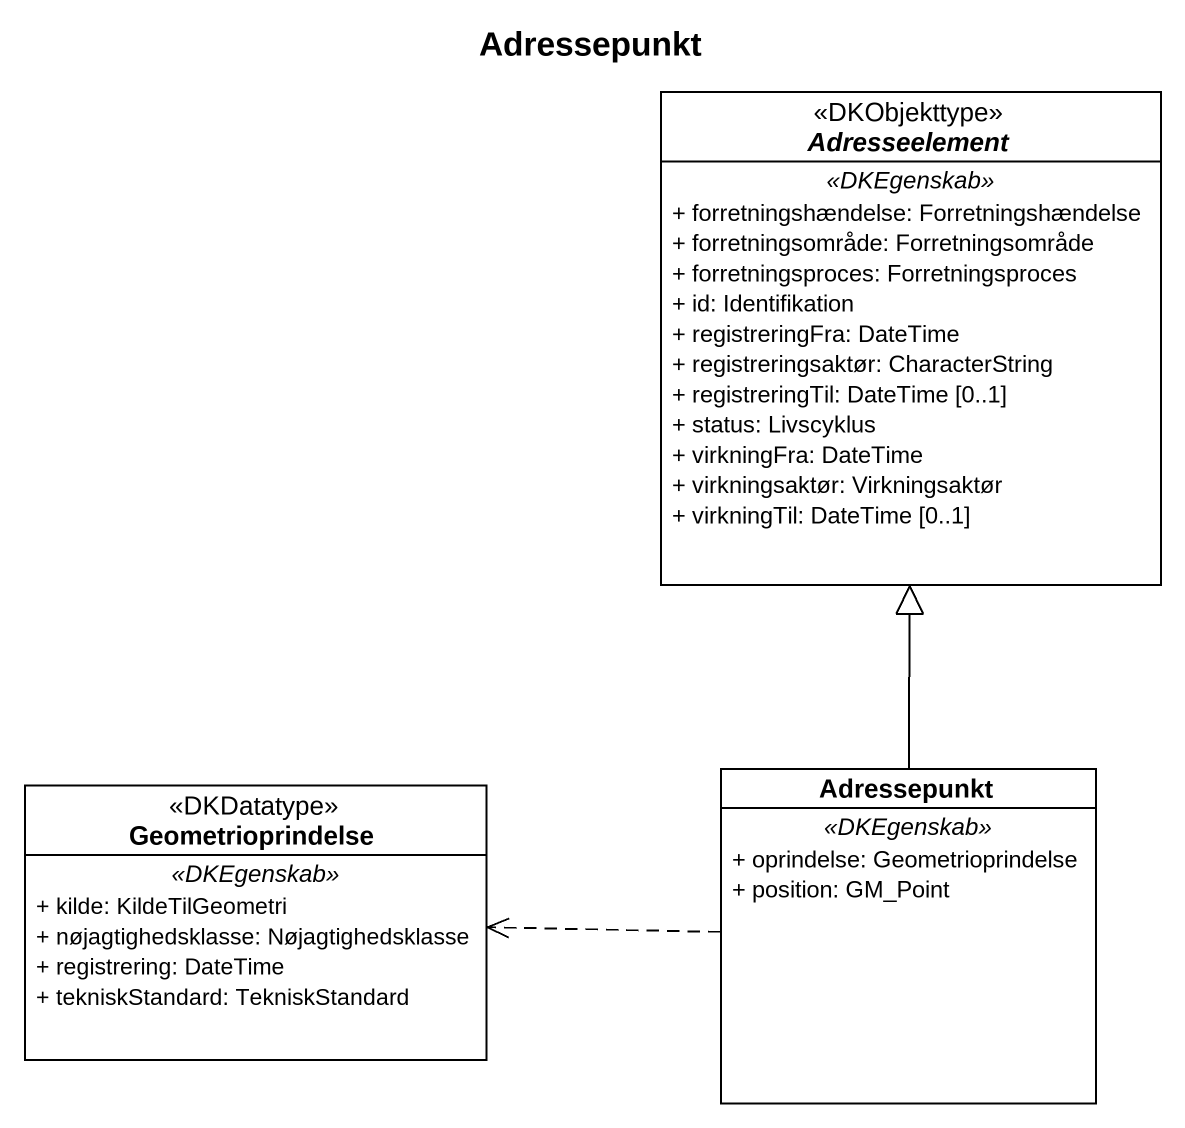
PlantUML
@startuml
title Adressepunkt
hide circle
hide empty members
skinparam classAttributeIconSize 0
abstract class Adresseelement <<DKObjekttype>> {
  .. <<DKEgenskab>> ..
  + forretningshændelse: Forretningshændelse
  + forretningsområde: Forretningsområde
  + forretningsproces: Forretningsproces
  + id: Identifikation
  + registreringFra: DateTime
  + registreringsaktør: CharacterString
  + registreringTil: DateTime [0..1]
  + status: Livscyklus
  + virkningFra: DateTime
  + virkningsaktør: Virkningsaktør
  + virkningTil: DateTime [0..1]
}
class Geometrioprindelse <<DKDatatype>> {
  .. <<DKEgenskab>> ..
  + kilde: KildeTilGeometri
  + nøjagtighedsklasse: Nøjagtighedsklasse
  + registrering: DateTime
  + tekniskStandard: TekniskStandard
}
class Adressepunkt {
  .. <<DKEgenskab>> ..
  + oprindelse: Geometrioprindelse
  + position: GM_Point
}
Adressepunkt -up-|> Adresseelement
Adressepunkt .left.> Geometrioprindelse
@enduml
